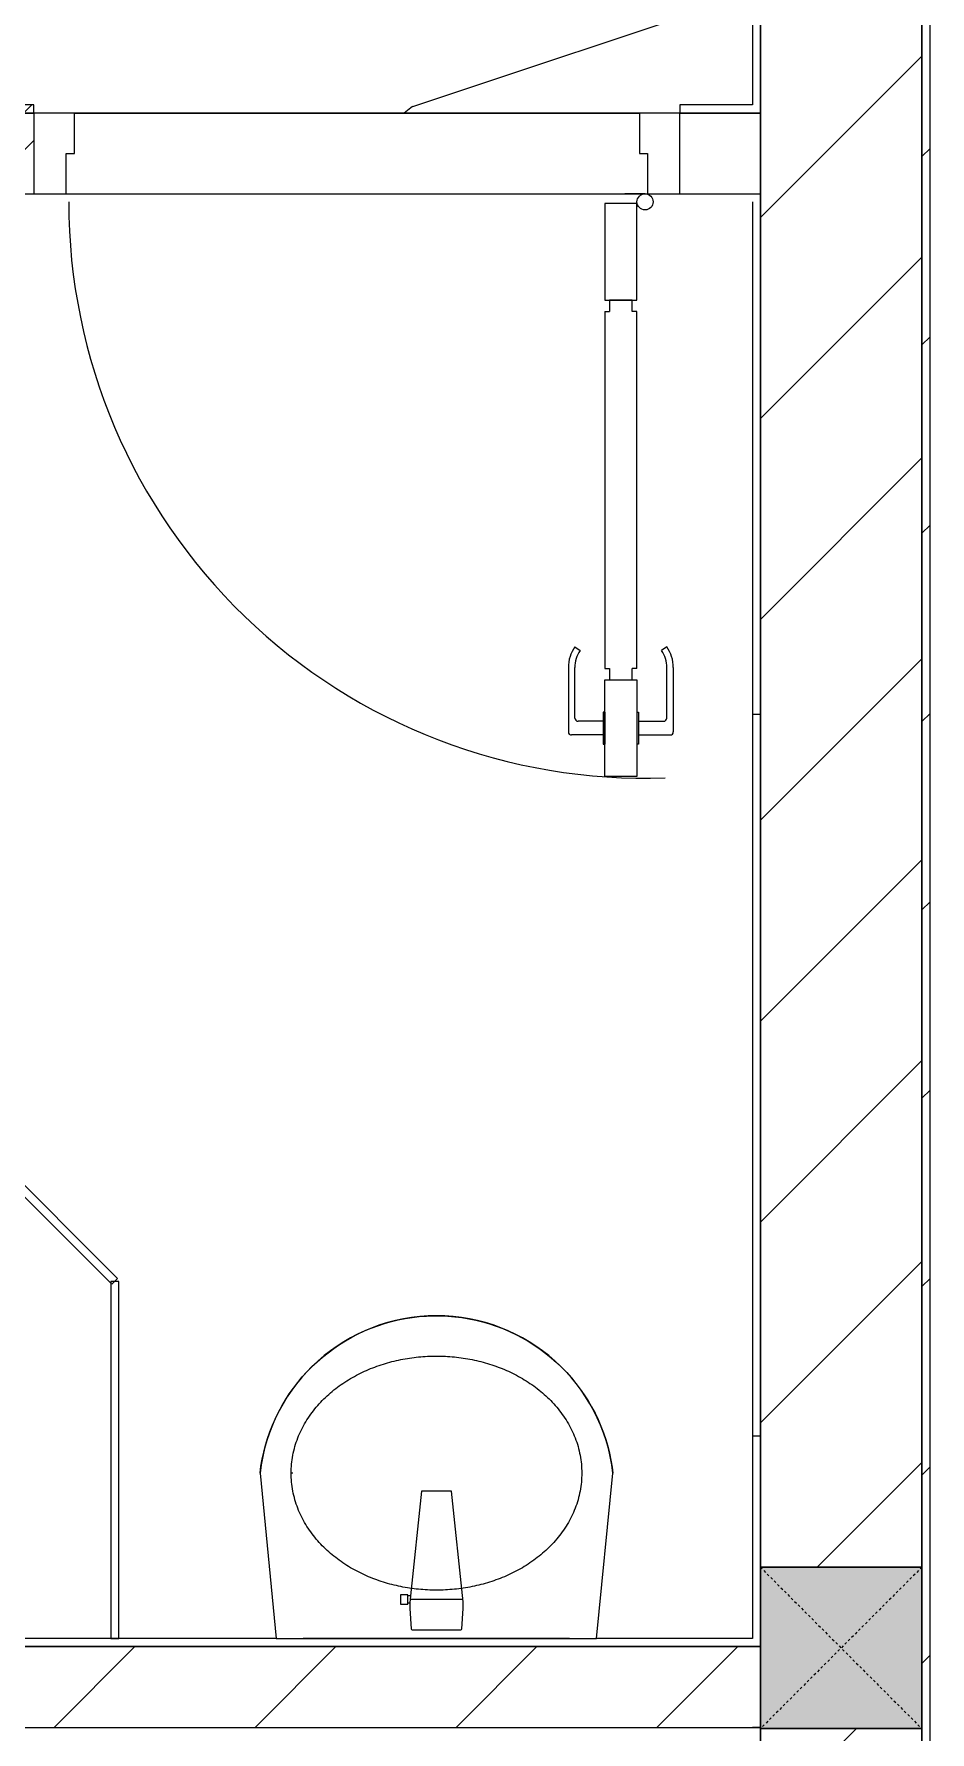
# Model space of a CAD drawing. Header units: millimetres. Extents: x 5357 to 259384, y -16348 to 109893.
# Drawn here: x 115353 to 116463, y 56631 to 58735 of the extents above; entities that cross this region are included whole.
import ezdxf

# ---------------------------------------------------------------- set-up
doc = ezdxf.new("R2010")
doc.units = ezdxf.units.MM
doc.linetypes.add('Dash', pattern=[6, 3, -3])
doc.linetypes.add('Grid Line', pattern=[22.225, 12.7, -3.175, 3.175, -3.175])
for name, color, linetype, lineweight in [('0-1', 7, 'Continuous', 5), ('A-DETL-GENF-1', 53, 'Continuous', 9), ('A-DOOR-1', 254, 'Continuous', 9), ('A-DOOR-2', 53, 'Continuous', 9), ('A-FLOR', 192, 'Continuous', 9), ('A-FLOR-1', 53, 'Continuous', 9), ('A-FLOR-PATT-1', 10, 'Continuous', 9), ('A-GLAZ-CURT-1', 254, 'Continuous', 9), ('A-GLAZ-CURT-2', 53, 'Continuous', 9), ('A-WALL', 113, 'Continuous', 9), ('A-WALL-1', 9, 'Continuous', 18), ('A-WALL-2', 53, 'Continuous', 9), ('A-WALL-3', 113, 'Continuous', 18), ('A-WALL-PATT', 111, 'Continuous', 9), ('A-WALL-PATT-1', 10, 'Continuous', 9), ('A-WALL-PATT-2', 53, 'Continuous', 9), ('I-WALL-1', 9, 'Continuous', 18), ('I-WALL-3', 2, 'Continuous', 18), ('P-SANR-FIXT-1', 254, 'Continuous', 9), ('P-SANR-FIXT-2', 53, 'Continuous', 9), ('P-SANR-FIXT-3', 221, 'Continuous', 9), ('S-COLS', 52, 'Continuous', 9), ('S-COLS-1', 253, 'Continuous', 5), ('S-COLS-5', 52, 'Continuous', 18), ('S-COLS-6', 52, 'Dash', 9), ('S-COLS-HDLN', 52, 'Dash', 9), ('S-GRID-1', 1, 'Grid Line', 9)]:
    doc.layers.add(name, color=color, linetype=linetype, lineweight=lineweight)
pattern_1 = [(45, (0, 0), (-124.4508, 124.4508), [])]
pattern_2 = [(45, (0, 0), (-116.67262, 116.67262), [])]
pattern_3 = [(0, (0, 0), (894.08, 223.52), [73.762, -596.798, 73.762, -596.798, -3576.32]), (0, (0, 0), (894.08, 223.52), [-1341.12, 73.762, -1267.358, 73.762, -596.798, -1564.64]), (0, (0, 0), (894.08, 223.52), [-3352.8, 73.762, -373.278, 73.762, -1043.838]), (120, (335.28, 111.76), (-640.614, 662.536), [73.762, -596.798, 73.762, -4173.118]), (120, (335.28, 111.76), (-640.614, 662.536), [-744.322, -596.798, 73.762, -1267.358, -2235.2]), (120, (335.28, 111.76), (-640.614, 662.536), [-2682.24, 73.762, -596.798, 73.762, -1490.878]), (120, (335.28, 111.76), (-640.614, 662.536), [-3426.562, -373.278, 73.762, -1043.838]), (240, (447.04, 558.8), (-253.466, -886.056), [73.762, -596.798, 73.762, -4173.118]), (240, (447.04, 558.8), (-253.466, -886.056), [-744.322, -596.798, 73.762, -1267.358, -2235.2]), (240, (447.04, 558.8), (-253.466, -886.056), [-2682.24, 73.762, -596.798, 73.762, -1490.878]), (240, (447.04, 558.8), (-253.466, -886.056), [-3426.562, -373.278, 73.762, -1043.838])]

# ---------------------------------------------------------------- blocks, each defined once
blk = doc.blocks.new('DOOR_CW_01 CANH MO-PANEL KINH - DIG_02-800x2200-CỬA NHÔM KÍNH-400864-TKCS_MB CẢNH QUAN CÂY XANH')
at = {"layer": 'A-DETL-GENF-1'}
for p, q in [((-347, 772), (-307, 772)), ((-347, 652), (-347, 772)), ((-307, 772), (-307, 652)), ((-392, 637), (-392, 716.5)), ((-349, 720.5), (-388, 720.5)), ((-349, 731.8), (-347, 731.8)), ((-349, 692.2), (-349, 731.8)), ((-347, 692.2), (-347, 731.8)), ((-307, 692.2), (-307, 731.8)), ((-305, 731.8), (-307, 731.8)), ((-305, 692.2), (-305, 731.8)), ((-305, 720.5), (-266, 720.5)), ((-262, 637), (-262, 716.5)), ((-384, 699.5), (-384, 637)), ((-349, 703.5), (-380, 703.5)), ((-305, 703.5), (-274, 703.5)), ((-270, 699.5), (-270, 637)), ((-347, 692.2), (-349, 692.2)), ((-307, 692.2), (-305, 692.2)), ((-307, 652), (-347, 652)), ((-347, 638), (-341, 638)), ((-347, 638), (-347, 196)), ((-313, 652), (-341, 652)), ((-341, 652), (-341, 638)), ((-313, 638), (-313, 652)), ((-307, 638), (-313, 638)), ((-307, 196), (-307, 638)), ((-383.9, 611.2), (-377.3, 615.8)), ((-270.1, 611.2), (-276.7, 615.8)), ((-347, 196), (-341, 196)), ((-341, 196), (-341, 182)), ((-307, 196), (-313, 196)), ((-313, 182), (-313, 196)), ((-307, 182), (-347, 182)), ((-347, 182), (-347, 62)), ((-341, 182), (-313, 182)), ((-307, 62), (-307, 182)), ((-347, 62), (-307, 62))]:
    blk.add_line(p, q, dxfattribs=at)
blk.add_circle((-357, 60), 10, dxfattribs=at)
for centre, radius, start, end in [((-357, 60), 714, 360, 92), ((-388, 716.5), 4, 90, 180), ((-266, 716.5), 4, 0, 90), ((-380, 699.5), 4, 90, 180), ((-274, 699.5), 4, 0, 90), ((-347, 637), 45, 180, 215), ((-347, 637), 37, 180, 215), ((-307, 637), 37, 325, 0), ((-307, 637), 45, 325, 0)]:
    blk.add_arc(centre, radius, start, end, dxfattribs=at)
at = {"layer": 'A-DOOR-2'}
for p, q in [((-360, 50), (-400, 50)), ((-400, 50), (-400, -50)), ((-360, 0), (-360, 50)), ((-357, 50), (-332, 50)), ((400, 50), (360, 50)), ((360, 50), (360, 0)), ((400, -50), (400, 50)), ((-350, 0), (-360, 0)), ((-350, -50), (-350, 0)), ((360, 0), (350, 0)), ((350, 0), (350, -50)), ((-400, -50), (-350, -50)), ((350, -50), (400, -50))]:
    blk.add_line(p, q, dxfattribs=at)
blk = doc.blocks.new('bonruatreo - Chậu rửa-348246-TKCS_MB CẢNH QUAN CÂY XANH')
at = {"layer": 'P-SANR-FIXT-2'}
for p, q in [((-218.6, 205), (-198.4, 0)), ((-177.8, 205), (-180.6, 205)), ((198.4, 0), (218.6, 205)), ((-198.4, 0), (198.4, 0)), ((165, 0), (-165, 0))]:
    blk.add_line(p, q, dxfattribs=at)
at = {"layer": 'P-SANR-FIXT-2', "flags": 128}
blk.add_lwpolyline([(-218.6, 205), (-217.4, 213.7), (-215.9, 222.4), (-214, 231), (-211.8, 239.5), (-209.3, 247.9), (-206.4, 256.2), (-203.2, 264.4), (-199.6, 272.5), (-195.8, 280.4), (-191.6, 288.1), (-187.1, 295.7), (-182.3, 303.1), (-177.3, 310.3), (-171.9, 317.3), (-166.3, 324.1), (-160.4, 330.6), (-154.2, 336.9), (-147.8, 342.9), (-141.2, 348.7), (-134.3, 354.2), (-127.3, 359.4), (-120, 364.4), (-112.5, 369), (-104.9, 373.4), (-97.1, 377.4), (-89.1, 381.2), (-81, 384.6), (-72.7, 387.6), (-64.4, 390.4), (-55.9, 392.8), (-47.3, 394.8), (-38.7, 396.6), (-30, 397.9), (-21.3, 399), (-12.5, 399.6), (-3.7, 400), (5.1, 399.9), (13.9, 399.6), (22.6, 398.8), (31.4, 397.8), (40.1, 396.3), (48.7, 394.5), (57.2, 392.4), (65.7, 390), (74, 387.2), (82.2, 384.1), (90.3, 380.6), (98.3, 376.8), (106.1, 372.7), (113.7, 368.3), (121.1, 363.6), (128.4, 358.7), (135.4, 353.4), (142.2, 347.8), (148.8, 342), (155.2, 335.9), (161.3, 329.6), (167.2, 323), (172.8, 316.2), (178.1, 309.2), (183.1, 302), (187.8, 294.6), (192.2, 287), (196.4, 279.2), (200.2, 271.3), (203.7, 263.2), (206.8, 255), (209.7, 246.6), (212.2, 238.2), (214.3, 229.7), (216.1, 221.1), (217.6, 212.4), (218.6, 205)], dxfattribs=at)
at = {"layer": 'P-SANR-FIXT-2'}
blk.add_arc((0, 180), 220, 6.525, 173.475, dxfattribs=at)
for points in [[(-180, 205), (-180, 212.4), (-178.6, 227.3), (-172.4, 248.8), (-162.5, 268.9), (-149.4, 287), (-133.8, 303), (-116.1, 316.6), (-96.9, 327.9), (-76.5, 336.8), (-55.2, 343.5), (-33.3, 347.9), (-11.2, 350.1), (11.1, 350.1), (33.3, 347.9), (55.2, 343.5), (76.5, 336.8), (96.9, 327.9), (116.1, 316.6), (133.8, 302.9), (149.5, 287), (162.5, 268.8), (172.4, 248.8), (178.6, 227.3), (180, 212.4), (180, 205)], [(180, 205), (180, 197.6), (178.6, 182.7), (172.4, 161.2), (162.5, 141.2), (149.5, 123), (133.8, 107.1), (116.1, 93.4), (96.9, 82.1), (76.5, 73.2), (55.2, 66.5), (33.3, 62.1), (11.1, 59.9), (-11.2, 59.9), (-33.3, 62.1), (-55.2, 66.5), (-76.5, 73.2), (-96.9, 82.1), (-116.1, 93.4), (-133.8, 107), (-149.4, 123), (-162.5, 141.1), (-172.4, 161.2), (-178.6, 182.7), (-180, 197.6), (-180, 205)]]:
    blk.add_open_spline(points, degree=3, dxfattribs=at)
at = {"layer": 'P-SANR-FIXT-3'}
for p, q in [((-18.5, 182.5), (-32.2, 52.9)), ((18.5, 182.5), (-18.5, 182.5)), ((33, 45.4), (18.5, 182.5)), ((-35.6, 54.2), (-44.7, 54.2)), ((-44.7, 54.2), (-44.7, 42.8)), ((-44.7, 42.8), (-35.6, 42.8)), ((-35.6, 52.9), (-35.6, 54.2)), ((-32.2, 52.9), (-35.6, 52.9)), ((-35.6, 44.2), (-35.6, 52.9)), ((-35.6, 42.8), (-35.6, 44.2)), ((-35.6, 44.2), (-33.1, 44.2)), ((-32.2, 52.9), (-33.1, 44.2)), ((32.7, 48.5), (-32.7, 48.5)), ((-33, 37.3), (-31.4, 12.2)), ((31.4, 12.2), (33, 37.3)), ((-30.2, 11), (30.2, 11))]:
    blk.add_line(p, q, dxfattribs=at)
for centre, radius, start, end in [((5.5, 41.4), 38.7, 175.8543, 186.034), ((-5.5, 41.4), 38.7, 353.966, 6.034), ((-30.1, 12.3), 1.3, 183.5997, 268.7722), ((30.1, 12.3), 1.3, 271.2278, 356.4003)]:
    blk.add_arc(centre, radius, start, end, dxfattribs=at)
blk = doc.blocks.new('System Panel - Glazed-921742-TKCS_MB CẢNH QUAN CÂY XANH')
at = {"layer": 'A-GLAZ-CURT-2'}
for p, q in [((221.3, 5), (-221.3, 5)), ((-221.3, 5), (-221.3, -5)), ((221.3, -5), (221.3, 5)), ((-221.3, -5), (221.3, -5))]:
    blk.add_line(p, q, dxfattribs=at)
blk = doc.blocks.new('System Panel - Glazed-579379-TKCS_MB CẢNH QUAN CÂY XANH')
at = {"layer": 'A-GLAZ-CURT-2'}
for p, q in [((350.6, 5), (-350.6, 5)), ((-350.6, 5), (-350.6, -5)), ((350.6, -5), (350.6, 5)), ((-350.6, -5), (350.6, -5))]:
    blk.add_line(p, q, dxfattribs=at)
blk = doc.blocks.new('NCV_TKTC_TANG 1_rvt-1-TKCS_MB CẢNH QUAN CÂY XANH')
at = {"layer": 'A-FLOR-PATT-1'}
h = blk.add_hatch(dxfattribs=at)
h.set_pattern_fill('FP_5', color=256, style=0, pattern_type=2)
h.set_pattern_definition([(0, (0, 0), (1788.16, 447.04), [73.762, -1267.358, 73.762, -1267.358, -7152.64]), (0, (0, 0), (1788.16, 447.04), [-2682.24, 73.762, -2608.478, 73.762, -1267.358, -3129.28]), (0, (0, 0), (1788.16, 447.04), [-6705.6, 73.762, -820.318, 73.762, -2161.438]), (120, (670.56, 223.5), (-1281.228, 1325.072), [73.762, -1267.358, 73.762, -8419.998]), (120, (670.56, 223.5), (-1281.228, 1325.072), [-1414.882, -1267.358, 73.762, -2608.478, -4470.4]), (120, (670.56, 223.5), (-1281.228, 1325.072), [-5364.48, 73.762, -1267.358, 73.762, -3055.518]), (120, (670.56, 223.5), (-1281.228, 1325.072), [-6779.362, -820.318, 73.762, -2161.438]), (240, (894.1, 1117.6), (-506.932, -1772.112), [73.762, -1267.358, 73.762, -8419.998]), (240, (894.1, 1117.6), (-506.932, -1772.112), [-1414.882, -1267.358, 73.762, -2608.478, -4470.4]), (240, (894.1, 1117.6), (-506.932, -1772.112), [-5364.48, 73.762, -1267.358, 73.762, -3055.518]), (240, (894.1, 1117.6), (-506.932, -1772.112), [-6779.362, -820.318, 73.762, -2161.438])])
h.paths.add_polyline_path([(115392.6, 58636.9), (116152.6, 58636.9), (116152.6, 58646.9), (116242.6, 58646.9), (116242.6, 60051.9), (115692.6, 60051.9), (115692.6, 61501.9), (115142.6, 61503.2), (115142.4, 61176.6), (114692.4, 61176.6), (114692.4, 59688), (114688.6, 59659.3), (114677.5, 59632.5), (114659.9, 59609.5), (114636.9, 59591.8), (114610.1, 59580.7), (114581.3, 59576.9), (113153.9, 59576.9), (113125.1, 59580.7), (113098.3, 59591.8), (113075.3, 59609.5), (113057.6, 59632.5), (113046.5, 59659.3), (113042.8, 59688), (113042.8, 61176.6), (112592.8, 61176.6), (112592.8, 61626.9), (111852.6, 61626.9), (111852.6, 58646.9), (115352.6, 58646.9), (115352.6, 58636.9)])
h = blk.add_hatch(dxfattribs=at)
h.set_pattern_fill('FP_4', color=256, style=0, pattern_type=2)
h.set_pattern_definition([(216.87, (366.52, 916.3), (2748.89673, 1832.6049), [458.15, -4123.35]), (206.565, (916.3, 641.4), (-916.3012, -916.2996), [1024.455, -1024.455]), (198.435, (916.3, 183.26), (-1832.59854, -916.30195), [579.52, -2318.076])])
h.paths.add_polyline_path([(115392.6, 58636.9), (116152.6, 58636.9), (116152.6, 58646.9), (116242.6, 58646.9), (116242.6, 60051.9), (115692.6, 60051.9), (115692.6, 61501.9), (115142.6, 61503.2), (115142.4, 61176.6), (114692.4, 61176.6), (114692.4, 59688), (114688.6, 59659.3), (114677.5, 59632.5), (114659.9, 59609.5), (114636.9, 59591.8), (114610.1, 59580.7), (114581.3, 59576.9), (113153.9, 59576.9), (113125.1, 59580.7), (113098.3, 59591.8), (113075.3, 59609.5), (113057.6, 59632.5), (113046.5, 59659.3), (113042.8, 59688), (113042.8, 61176.6), (112592.8, 61176.6), (112592.8, 61626.9), (111852.6, 61626.9), (111852.6, 58646.9), (115352.6, 58646.9), (115352.6, 58636.9)])
at = {"layer": 'A-WALL-PATT-1'}
h = blk.add_hatch(dxfattribs=at)
h.set_pattern_fill('FP_2', color=256, style=0, pattern_type=2)
h.set_pattern_definition(pattern_1)
h.paths.add_polyline_path([(114252.6, 58536.9), (115352.6, 58536.9), (115352.6, 58636.9), (114252.6, 58636.9), (114252.6, 58608.4)])
h.paths.add_polyline_path([(116252.6, 58536.9), (116252.6, 58636.9), (116152.6, 58636.9), (116152.6, 58536.9)])
h = blk.add_hatch(dxfattribs=at)
h.set_pattern_fill('FP_11', color=256, style=0, pattern_type=2)
h.set_pattern_definition(pattern_3)
h.paths.add_polyline_path([(116252.6, 56736.9), (116252.6, 58526.9), (116242.6, 58526.9), (116242.6, 56736.9)])
h = blk.add_hatch(dxfattribs=at)
h.set_pattern_fill('FP_11', color=256, style=0, pattern_type=2)
h.set_pattern_definition(pattern_3)
h.paths.add_polyline_path([(116111.8, 56736.9), (116242.6, 56736.9), (116242.6, 56746.9), (114262.6, 56746.9), (114262.6, 56736.9), (116076.1, 56736.9)])
h = blk.add_hatch(dxfattribs=at)
h.set_pattern_fill('FP_2', color=256, style=0, pattern_type=2)
h.set_pattern_definition(pattern_1)
h.paths.add_polyline_path([(116111.8, 56636.9), (116252.6, 56636.9), (116252.6, 56736.9), (114252.6, 56736.9), (114252.6, 56636.9), (115809.2, 56636.9)])
h.paths.add_polyline_path([(114152.6, 56636.9), (114152.6, 56736.9), (111852.6, 56736.9), (111852.6, 56636.9), (113690.9, 56636.9)])
at = {"layer": 'A-WALL-PATT-2'}
h = blk.add_hatch(dxfattribs=at)
h.set_pattern_fill('FP_10', color=256, style=0, pattern_type=2)
h.set_pattern_definition(pattern_2)
h.paths.add_polyline_path([(116242.6, 58646.9), (116252.6, 58646.9), (116252.6, 61511.9), (116242.6, 61511.9), (116242.6, 60580.9)])
h = blk.add_hatch(dxfattribs=at)
h.set_pattern_fill('FP_10', color=256, style=0, pattern_type=2)
h.set_pattern_definition(pattern_2)
h.paths.add_polyline_path([(116252.6, 58636.9), (116252.6, 58646.9), (116152.6, 58646.9), (116152.6, 58636.9)])
h.paths.add_polyline_path([(114252.6, 58636.9), (115352.6, 58636.9), (115352.6, 58646.9), (111852.6, 58646.9), (111852.6, 58636.9), (111875.3, 58636.9)])
h = blk.add_hatch(dxfattribs=at)
h.set_pattern_fill('FP_10', color=256, style=0, pattern_type=2)
h.set_pattern_definition(pattern_2)
h.paths.add_polyline_path([(116252.6, 53711.9), (116252.6, 53861.9), (116242.6, 53861.9), (116242.6, 53711.9)])
h.paths.add_polyline_path([(116252.6, 54951.9), (116252.6, 56636.9), (116242.6, 56635.9), (116242.6, 54951.9)])
at = {"layer": 'A-FLOR-1'}
for p, q in [((115402.6, 58636.9), (116102.6, 58636.9)), ((116102.6, 58636.9), (115402.6, 58636.9)), ((115392.6, 58536.9), (116112.6, 58536.9)), ((116252.6, 58526.9), (116252.6, 58536.9))]:
    blk.add_line(p, q, dxfattribs=at)
at = {"layer": 'A-WALL-1'}
for p, q in [((116252.6, 58536.9), (116252.6, 58636.9)), ((116252.6, 56736.9), (114252.6, 56736.9)), ((116252.6, 56636.9), (116252.6, 56736.9)), ((114252.6, 56636.9), (116252.6, 56636.9))]:
    blk.add_line(p, q, dxfattribs=at)
at = {"layer": 'A-WALL-2'}
for p, q in [((115352.6, 58636.9), (114252.6, 58636.9)), ((114252.6, 58636.9), (115352.6, 58636.9)), ((115402.6, 58636.9), (116102.6, 58636.9)), ((116252.6, 58636.9), (116152.6, 58636.9)), ((116152.6, 58636.9), (116252.6, 58636.9)), ((114252.6, 58536.9), (115352.6, 58536.9)), ((116152.6, 58536.9), (116252.6, 58536.9))]:
    blk.add_line(p, q, dxfattribs=at)
at = {"layer": 'I-WALL-1'}
for p, q in [((116242.6, 61501.9), (116242.6, 58646.9)), ((116252.6, 58646.9), (116252.6, 61511.9)), ((115352.6, 58646.9), (111862.6, 58646.9)), ((115352.6, 58636.9), (115352.6, 58646.9)), ((116242.6, 58646.9), (116152.6, 58646.9)), ((116152.6, 58646.9), (116152.6, 58636.9)), ((116252.6, 58636.9), (116252.6, 58646.9)), ((116242.6, 58526.9), (116242.6, 56746.9)), ((116252.6, 56736.9), (116252.6, 58526.9)), ((115652.8, 56746.9), (114262.6, 56746.9)), ((116242.6, 56746.9), (116049.6, 56746.9)), ((114262.6, 56736.9), (116242.6, 56736.9)), ((116242.6, 56736.9), (116252.6, 56736.9)), ((116252.6, 56636.9), (116242.6, 56636.9)), ((116252.6, 54951.9), (116252.6, 56636.9))]:
    blk.add_line(p, q, dxfattribs=at)
at = {"layer": 'A-DOOR-1', "rotation": 180}
blk.add_blockref('DOOR_CW_01 CANH MO-PANEL KINH - DIG_02-800x2200-CỬA NHÔM KÍNH-400864-TKCS_MB CẢNH QUAN CÂY XANH', (115752.6, 58586.9), dxfattribs=at)
at = {"layer": 'A-GLAZ-CURT-1'}
for name, p, rotation in [('System Panel - Glazed-579379-TKCS_MB CẢNH QUAN CÂY XANH', (115204.7, 57437.4), 134.9999999999992), ('System Panel - Glazed-921742-TKCS_MB CẢNH QUAN CÂY XANH', (115452.6, 56968.2), 89.99999999999919)]:
    blk.add_blockref(name, p, dxfattribs=dict(at, rotation=rotation))
at = {"layer": 'P-SANR-FIXT-1'}
blk.add_blockref('bonruatreo - Chậu rửa-348246-TKCS_MB CẢNH QUAN CÂY XANH', (115851.2, 56746.9), dxfattribs=at)
blk = doc.blocks.new('G1_SOF - BO TRU - 200x200-3051103-TKCS_MB CẢNH QUAN CÂY XANH')
at = {"layer": 'S-COLS-HDLN'}
for p, q in [((-100, -100), (100, 100)), ((100, -100), (-100, 100))]:
    blk.add_line(p, q, dxfattribs=at)

msp = doc.modelspace()

# ---------------------------------------------------------------- hatches: boundary and pattern name
at = {"layer": 'A-WALL-PATT'}
h = msp.add_hatch(dxfattribs=at)
h.set_pattern_fill('FP_41', color=256, style=0, pattern_type=2)
h.set_pattern_definition(pattern_2)
h.paths.add_polyline_path([(116462.6, 49161.9), (116462.6, 51761.9), (116452.6, 51761.9), (116452.6, 49161.9)])
h.paths.add_polyline_path([(116452.6, 52751.9), (116462.6, 52751.9), (116462.6, 53861.9), (116452.6, 53861.9), (116452.6, 53361.9)])
h.paths.add_polyline_path([(116452.6, 54951.9), (116462.6, 54951.9), (116462.6, 62061.9), (116452.6, 62061.9), (116452.6, 56635.3)])
h.paths.add_polyline_path([(116452.6, 63151.9), (116462.6, 63151.9), (116462.6, 70111.9), (116452.6, 70111.9), (116452.6, 64525.9)])
h = msp.add_hatch(dxfattribs=at)
h.set_pattern_fill('FP_1', color=256, style=0, pattern_type=2)
h.set_pattern_definition(pattern_1)
h.paths.add_polyline_path([(116252.6, 53711.9), (116452.6, 53711.9), (116452.6, 53861.9), (116252.6, 53861.9)])
h.paths.add_polyline_path([(116292.6, 54951.9), (116452.6, 54951.9), (116452.6, 56635.3), (116252.6, 56635.3), (116252.6, 54951.9)])
h.paths.add_polyline_path([(116452.6, 56835.3), (116452.6, 61561.9), (116252.6, 61561.9), (116252.6, 56835.3)])
at = {"layer": 'S-COLS-1'}
msp.add_hatch(color=256, dxfattribs=at).paths.add_polyline_path([(116252.5, 56635.3), (116452.5, 56635.9), (116452.5, 56835.3), (116252.5, 56835.3), (116252.5, 56635.9)])

# ---------------------------------------------------------------- linework, layer by layer
at = {"layer": 'A-FLOR'}
msp.add_line((116452.6, 56835.3), (116452.6, 56635.9), dxfattribs=at)
at = {"layer": 'A-WALL'}
for p, q in [((116452.6, 56835.3), (116452.6, 61561.9)), ((116452.6, 61561.9), (116452.6, 56835.3)), ((116252.6, 56835.3), (116452.6, 56835.3)), ((116452.6, 56635.3), (116252.6, 56635.3)), ((116452.6, 54951.9), (116452.6, 56635.3)), ((116452.6, 56635.3), (116452.6, 54951.9))]:
    msp.add_line(p, q, dxfattribs=at)
at = {"layer": 'A-WALL-3'}
for p, q in [((116252.6, 61561.9), (116252.6, 56835.3)), ((116252.6, 56635.3), (116252.6, 54951.9))]:
    msp.add_line(p, q, dxfattribs=at)
at = {"layer": 'I-WALL-3'}
for p, q in [((116462.6, 54951.9), (116462.6, 62061.9)), ((116452.6, 56835.3), (116452.6, 56635.3))]:
    msp.add_line(p, q, dxfattribs=at)
at = {"layer": 'S-COLS'}
for p, q in [((116452.5, 56835.3), (116252.5, 56835.3)), ((116252.5, 56635.3), (116452.5, 56635.3))]:
    msp.add_line(p, q, dxfattribs=at)
at = {"layer": 'S-COLS-5'}
for p, q in [((116252.5, 56835.3), (116252.5, 56635.3)), ((116452.5, 56635.3), (116452.5, 56835.3))]:
    msp.add_line(p, q, dxfattribs=at)
at = {"layer": 'S-GRID-1'}
msp.add_line((116452.6, 20960.6), (116452.6, 80482.7), dxfattribs=at)

# ---------------------------------------------------------------- block references
at = {"layer": '0-1'}
msp.add_blockref('NCV_TKTC_TANG 1_rvt-1-TKCS_MB CẢNH QUAN CÂY XANH', (0, 0), dxfattribs=at)
at = {"layer": 'S-COLS-6', "rotation": 180}
msp.add_blockref('G1_SOF - BO TRU - 200x200-3051103-TKCS_MB CẢNH QUAN CÂY XANH', (116352.5, 56735.3), dxfattribs=at)

doc.saveas('drawing.dxf')
